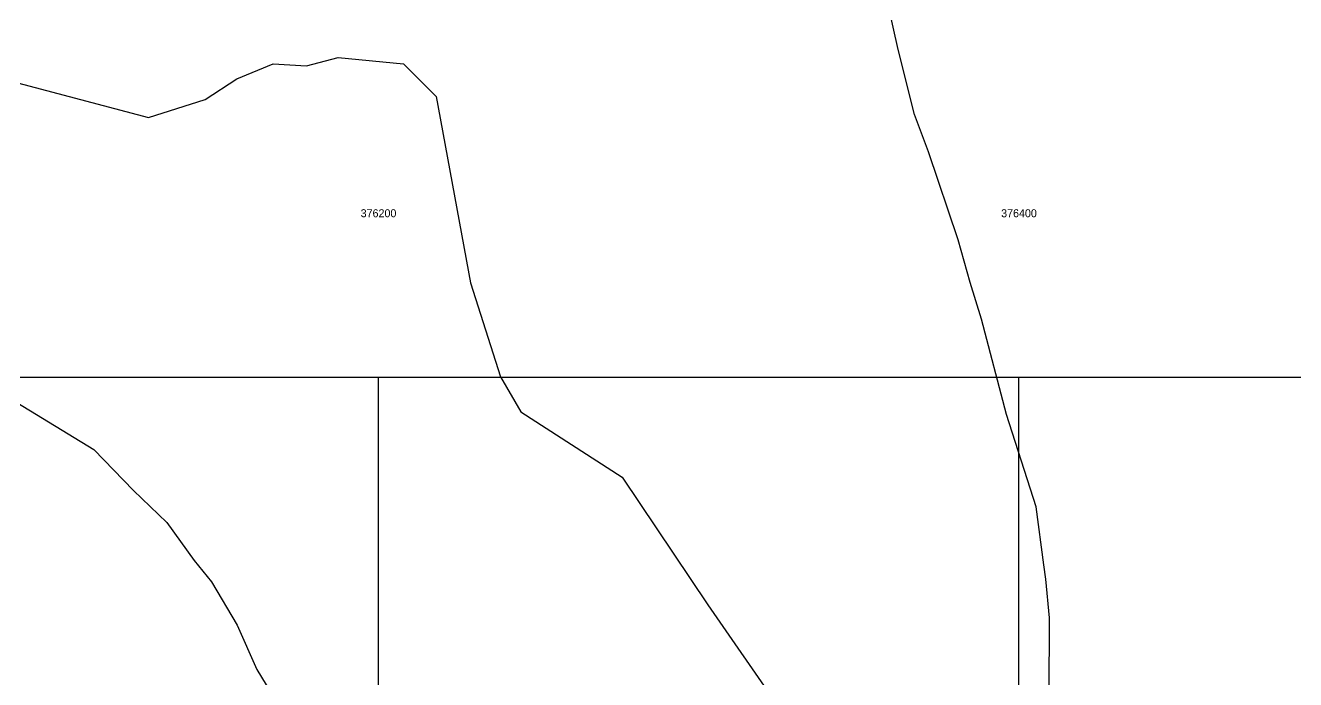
# Model space of a CAD drawing. Header units: metres. Extents: x 375284 to 378017, y 725251 to 730423.
# Drawn here: x 376089.7 to 376486.4, y 727905.6 to 728109.9 of the extents above; entities that cross this region are included whole.
import ezdxf
from ezdxf.enums import TextEntityAlignment as Align

# ---------------------------------------------------------------- set-up
doc = ezdxf.new("R2010")
doc.units = ezdxf.units.M
for name, color, linetype in [('COORDS', 4, 'Continuous'), ('GRID', 4, 'Continuous'), ('RIVERS', 5, 'Continuous'), ('ROADS', 8, 'Continuous')]:
    doc.layers.add(name, color=color, linetype=linetype)

msp = doc.modelspace()

# ---------------------------------------------------------------- linework, layer by layer
at = {"layer": 'GRID'}
for p, q in [((376000, 728000), (377400, 728000)), ((376200, 726600), (376200, 728000)), ((376400, 726600), (376400, 728000))]:
    msp.add_line(p, q, dxfattribs=at)
at = {"layer": 'RIVERS'}
for p, q in [((376177.52, 728097.26), (376187.44, 728099.87)), ((376187.44, 728099.87), (376207.78, 728097.95)), ((376155.8, 728093.22), (376167.06, 728097.96)), ((376167.06, 728097.96), (376177.52, 728097.26)), ((376207.78, 728097.95), (376218.03, 728087.7)), ((376085.75, 728092.36), (376128.14, 728081.18)), ((376145.84, 728086.77), (376155.8, 728093.22)), ((376218.03, 728087.7), (376228.74, 728029.48)), ((376128.14, 728081.18), (376145.84, 728086.77)), ((376228.74, 728029.48), (376238.12, 728000.19)), ((376238.12, 728000.19), (376244.41, 727989.22)), ((376244.41, 727989.22), (376276.04, 727968.81)), ((376276.04, 727968.81), (376302.8, 727928.89)), ((376302.8, 727928.89), (376349.84, 727861.35))]:
    msp.add_line(p, q, dxfattribs=at)
at = {"layer": 'ROADS'}
for p, q in [((376362.27, 728102.41), (376359.35, 728115.4)), ((376367.41, 728082.1), (376362.27, 728102.41)), ((376371.74, 728070.46), (376367.41, 728082.1)), ((376381.01, 728042.96), (376371.74, 728070.46)), ((376384.75, 728029.59), (376381.01, 728042.96)), ((376388.32, 728018.21), (376384.75, 728029.59)), ((376396.06, 727988.33), (376388.32, 728018.21)), ((376087.04, 727992.08), (376111.09, 727977.45)), ((376405.34, 727959.53), (376396.06, 727988.33)), ((376111.09, 727977.45), (376123.48, 727964.61)), ((376123.48, 727964.61), (376133.92, 727954.61)), ((376407.71, 727941.45), (376405.34, 727959.53)), ((376133.92, 727954.61), (376142.44, 727942.81)), ((376142.44, 727942.81), (376147.81, 727936.09)), ((376408.33, 727936.99), (376407.71, 727941.45)), ((376409.51, 727924.9), (376408.33, 727936.99)), ((376147.81, 727936.09), (376155.87, 727922.62)), ((376409.37, 727900.57), (376409.51, 727924.9)), ((376155.87, 727922.62), (376162.01, 727908.77)), ((376162.01, 727908.77), (376171.56, 727893.03))]:
    msp.add_line(p, q, dxfattribs=at)

# ---------------------------------------------------------------- texts
at = {"layer": 'COORDS'}
for s, p in [('376200', (376200, 728050)), ('376400', (376400, 728050))]:
    msp.add_text(s, height=2.5, dxfattribs=at).set_placement(p, align=Align.CENTER)

doc.saveas('drawing.dxf')
